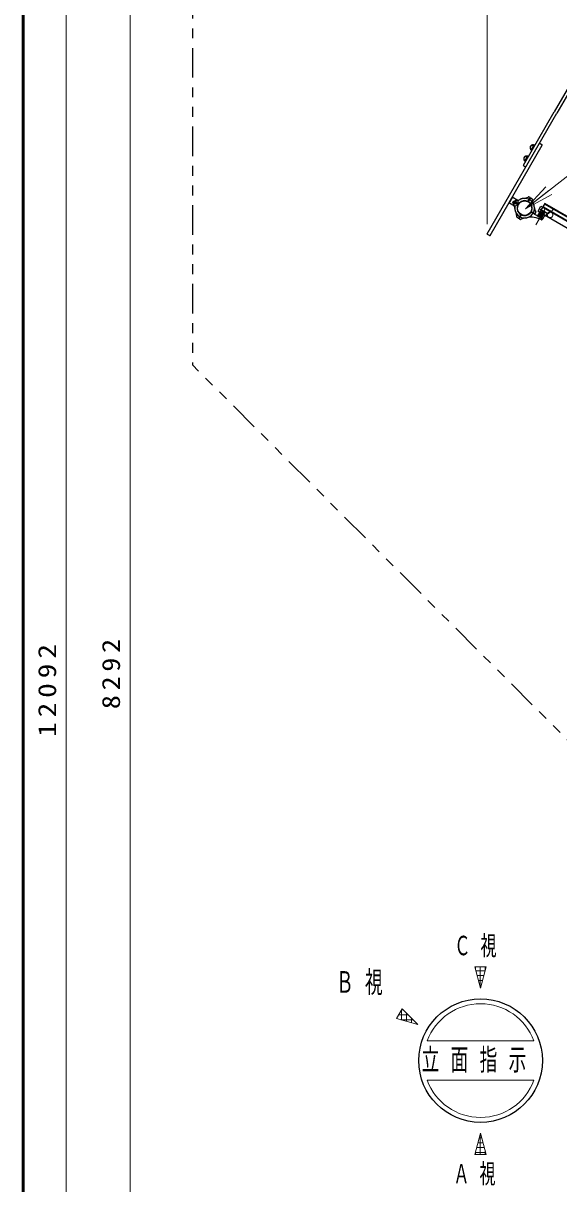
# Model space of a CAD drawing. Units: millimetres on the paper, scale 1:60. Extents: x -385 to 0, y -594 to 267.
# Drawn here: x -385 to -330.5, y 89.8 to 207.9 of the extents above; entities that cross this region are included whole.
import ezdxf

# ---------------------------------------------------------------- set-up
doc = ezdxf.new("R2010")
doc.units = ezdxf.units.MM
for name, pattern in [('USER1', [4.5, 2.5, -2]), ('USER2', [6, 3, -1, 1, -1]), ('USER3', [8, 3, -1, 1, -1, 1, -1])]:
    doc.linetypes.add(name, pattern=pattern)
for name, color, linetype, lineweight in [('1_60', 7, 'Continuous', 25), ('CLASS1', 7, 'Continuous', 25), ('NAKAMURA図枠', 7, 'Continuous', 13)]:
    doc.layers.add(name, color=color, linetype=linetype, lineweight=lineweight)
doc.styles.add('ＭＳ ゴシック', font='')
doc.styles.get('ＭＳ ゴシック').set_extended_font_data('MS Gothic')

msp = doc.modelspace()

# ---------------------------------------------------------------- linework, layer by layer
at = {"layer": '1_60', "lineweight": 13}
for p, q in [((-337.792, 187.45), (-337.792, 252.025)), ((-380.626, 39.484), (-380.626, 241.025)), ((-374.126, 72.817), (-374.126, 211.025)), ((-333.886, 189.03), (-311.673, 206.394)), ((-333.886, 189.03), (-331.83, 191.272)), ((-333.886, 189.03), (-331.523, 190.878)), ((-331.215, 190.484), (-333.886, 189.03))]:
    msp.add_line(p, q, dxfattribs=at)
at = {"layer": '1_60', "color": 2, "linetype": 'USER3'}
msp.add_line((-367.792, 221.38), (-367.792, 173.139), dxfattribs=at)
at = {"layer": '1_60'}
for p, q in [((-323.626, 211), (-330.706, 198.737)), ((-327.847, 204.324), (-330.98, 198.896)), ((-337.786, 186.475), (-330.706, 198.737)), ((-334.114, 193.468), (-330.98, 198.896)), ((-337.512, 186.316), (-332.219, 195.484)), ((-332.425, 195.66), (-332.237, 195.552)), ((-334.096, 193.399), (-333.908, 193.291)), ((-335.553, 189.603), (-335.219, 190.181)), ((-334.688, 189.874), (-335.265, 190.207)), ((-335.021, 189.297), (-335.599, 189.63)), ((-335.057, 189.669), (-335.028, 189.719)), ((-335.057, 189.669), (-335.028, 189.619)), ((-334.97, 189.719), (-335.028, 189.719)), ((-334.97, 189.619), (-335.028, 189.619)), ((-334.97, 189.719), (-334.941, 189.669)), ((-334.97, 189.619), (-334.941, 189.669)), ((-333.641, 190.023), (-333.639, 190.025)), ((-333.352, 189.856), (-333.351, 189.859)), ((-332.548, 188.242), (-332.23, 188.793)), ((-332.548, 188.242), (-332.533, 188.216)), ((-332.295, 188.079), (-332.533, 188.216)), ((-332.477, 188.201), (-332.159, 188.753)), ((-332.336, 188.119), (-332.018, 188.671)), ((-332.265, 188.079), (-332.295, 188.079)), ((-332.265, 188.079), (-331.947, 188.63)), ((-332.216, 188.841), (-332.232, 188.812)), ((-332.232, 188.812), (-331.929, 188.637)), ((-332.23, 188.793), (-332.2, 188.793)), ((-332.216, 188.841), (-331.913, 188.666)), ((-331.962, 188.656), (-332.2, 188.793)), ((-331.947, 188.63), (-331.962, 188.656)), ((-331.929, 188.637), (-331.913, 188.666)), ((-337.58, 186.298), (-337.768, 186.407))]:
    msp.add_line(p, q, dxfattribs=at)
at = {"layer": '1_60', "color": 2}
for p, q in [((-333.411, 195.127), (-333.278, 195.05)), ((-333.406, 195.162), (-333.261, 195.079)), ((-333.344, 195.088), (-333.274, 195.057)), ((-333.278, 195.05), (-333.053, 195.439)), ((-333.258, 194.951), (-332.958, 195.471)), ((-333.215, 195.494), (-333.07, 195.411)), ((-333.209, 195.17), (-333.151, 195.136)), ((-333.186, 195.516), (-333.053, 195.439)), ((-333.122, 195.32), (-333.064, 195.286)), ((-333.119, 195.478), (-333.057, 195.432)), ((-334.063, 193.998), (-333.929, 193.921)), ((-334.058, 194.034), (-333.913, 193.95)), ((-333.996, 193.96), (-333.925, 193.929)), ((-333.929, 193.921), (-333.704, 194.311)), ((-333.909, 193.823), (-333.609, 194.343)), ((-333.866, 194.366), (-333.721, 194.282)), ((-333.86, 194.041), (-333.802, 194.008)), ((-333.838, 194.388), (-333.704, 194.311)), ((-333.774, 194.191), (-333.716, 194.158)), ((-333.771, 194.349), (-333.709, 194.304)), ((-333.437, 190.16), (-333.552, 190.222)), ((-335.065, 189.638), (-335.122, 189.531)), ((-334.678, 189.455), (-335.019, 189.651)), ((-335.005, 189.741), (-334.936, 189.852)), ((-334.653, 189.498), (-334.994, 189.694)), ((-333.62, 189.774), (-333.423, 190.114)), ((-333.576, 189.749), (-333.38, 190.089)), ((-333.334, 190.101), (-333.222, 190.031)), ((-334.644, 188.07), (-334.755, 188.139)), ((-334.401, 188.421), (-334.597, 188.081)), ((-334.358, 188.396), (-334.554, 188.056)), ((-334.541, 188.01), (-334.425, 187.948)), ((-333.325, 188.673), (-332.191, 188.019)), ((-333.3, 188.717), (-332.96, 188.52)), ((-332.914, 188.534), (-332.857, 188.641)), ((-332.18, 187.972), (-332.228, 187.898))]:
    msp.add_line(p, q, dxfattribs=at)
at = {"layer": '1_60', "linetype": 'USER2', "lineweight": 13}
msp.add_line((-332.856, 187.382), (-331.947, 188.956), dxfattribs=at)
at = {"layer": '1_60', "color": 4}
for p, q in [((-331.929, 189.571), (-332.667, 188.293)), ((-312.755, 178.414), (-331.967, 189.506)), ((-312.718, 178.479), (-331.929, 189.571)), ((-331.101, 189.006), (-331.196, 188.841)), ((-332.667, 188.293), (-332.162, 188.001)), ((-332.629, 188.358), (-332.124, 188.066)), ((-332.112, 188.087), (-332.162, 188.001)), ((-331.284, 188.741), (-332.024, 188.187))]:
    msp.add_line(p, q, dxfattribs=at)
at = {"layer": '1_60', "color": 131}
for p, q in [((-332.626, 188.781), (-332.342, 189.272)), ((-332.342, 189.272), (-295.687, 168.109)), ((-332.626, 188.781), (-295.97, 167.618))]:
    msp.add_line(p, q, dxfattribs=at)
at = {"layer": '1_60', "color": 131, "linetype": 'USER1', "lineweight": 13}
for p, q in [((-332.362, 188.987), (-332.389, 188.941)), ((-332.389, 188.941), (-331.66, 188.52)), ((-332.362, 188.987), (-331.633, 188.566)), ((-331.633, 188.566), (-331.66, 188.52))]:
    msp.add_line(p, q, dxfattribs=at)
at = {"layer": '1_60', "color": 20}
msp.add_line((-332.082, 189.206), (-312.971, 178.173), dxfattribs=at)
at = {"layer": '1_60', "linetype": 'USER1', "lineweight": 13}
for p, q in [((-332.486, 188.189), (-332.153, 188.766)), ((-332.342, 188.106), (-332.009, 188.683))]:
    msp.add_line(p, q, dxfattribs=at)
at = {"layer": '1_60', "color": 2, "linetype": 'USER3', "lineweight": 13}
msp.add_line((-304.934, 110.281), (-367.792, 173.139), dxfattribs=at)
at = {"layer": '1_60', "color": 2}
for points in [[(-332.958, 195.471), (-332.997, 195.491), (-333.037, 195.505), (-333.079, 195.515), (-333.122, 195.52), (-333.164, 195.519), (-333.206, 195.513), (-333.245, 195.502), (-333.283, 195.486), (-333.317, 195.465), (-333.348, 195.44), (-333.374, 195.41), (-333.396, 195.378), (-333.413, 195.343), (-333.425, 195.305), (-333.432, 195.266), (-333.433, 195.226), (-333.428, 195.185), (-333.418, 195.145), (-333.402, 195.107), (-333.382, 195.07), (-333.357, 195.035), (-333.327, 195.003), (-333.294, 194.975), (-333.258, 194.951)], [(-333.215, 195.494), (-333.256, 195.48), (-333.294, 195.46), (-333.329, 195.435), (-333.358, 195.404), (-333.382, 195.37), (-333.4, 195.332), (-333.411, 195.291), (-333.416, 195.249), (-333.415, 195.206), (-333.406, 195.162)], [(-333.609, 194.343), (-333.648, 194.362), (-333.689, 194.377), (-333.731, 194.387), (-333.774, 194.391), (-333.816, 194.39), (-333.857, 194.384), (-333.897, 194.373), (-333.934, 194.357), (-333.968, 194.336), (-333.999, 194.311), (-334.026, 194.282), (-334.048, 194.249), (-334.065, 194.214), (-334.077, 194.177), (-334.083, 194.137), (-334.084, 194.097), (-334.079, 194.057), (-334.069, 194.017), (-334.054, 193.978), (-334.033, 193.941), (-334.008, 193.907), (-333.979, 193.875), (-333.946, 193.847), (-333.909, 193.823)], [(-333.866, 194.366), (-333.908, 194.352), (-333.946, 194.332), (-333.98, 194.306), (-334.009, 194.276), (-334.033, 194.241), (-334.051, 194.203), (-334.063, 194.163), (-334.068, 194.12), (-334.066, 194.077), (-334.058, 194.034)]]:
    msp.add_lwpolyline(points, dxfattribs=at)
msp.add_circle((-334.999, 189.669), 0.175, dxfattribs=at)
at = {"layer": '1_60'}
for centre, radius in [((-334.999, 189.669), 0.15), ((-334.999, 189.669), 0.0577), ((-333.988, 189.086), 0.743)]:
    msp.add_circle(centre, radius, dxfattribs=at)
at = {"layer": '1_60', "color": 150, "linetype": 'USER3', "lineweight": 13}
msp.add_circle((-333.989, 189.086), 0.743, dxfattribs=at)
at = {"layer": '1_60', "color": 131, "linetype": 'USER1', "lineweight": 13}
msp.add_circle((-331.401, 188.402), 0.283, dxfattribs=at)
at = {"layer": '1_60'}
for centre, radius, start, end in [((-332.45, 195.617), 0.05, 60, 150), ((-332.262, 195.509), 0.05, 330, 60), ((-334.071, 193.443), 0.05, 150, 240), ((-333.883, 193.334), 0.05, 240, 330), ((-335.071, 189.71), 0.417, 276.8699, 23.1301), ((-333.989, 189.085), 0.75, 64.27066, 150), ((-333.625, 190.017), 0.0167, 68.62693, 150), ((-333.989, 189.086), 1.017, 60, 68.62693), ((-333.989, 189.086), 1.017, 51.37307, 60), ((-333.365, 189.867), 0.0167, 330, 51.37307), ((-332.483, 188.273), 0.0724, 205.61587, 274.38414), ((-332.278, 188.384), 0.271, 222.41211, 257.58789), ((-332.271, 188.151), 0.0724, 205.61587, 274.38414), ((-332.225, 188.721), 0.0724, 25.61586, 94.38414), ((-332.217, 188.488), 0.271, 42.41211, 77.58789), ((-332.012, 188.599), 0.0724, 25.61586, 94.38414), ((-337.743, 186.45), 0.05, 150, 240), ((-337.555, 186.341), 0.05, 240, 330)]:
    msp.add_arc(centre, radius, start, end, dxfattribs=at)
at = {"layer": '1_60', "color": 2}
for centre, radius, start, end in [((-334.076, 190.916), 0.833, 272.72719, 302.54116), ((-333.583, 190.144), 0.0833, 62, 138.1784), ((-333.583, 190.144), 0.0833, 62, 122.54116), ((-333.452, 190.131), 0.0333, 330, 62), ((-335.048, 189.491), 0.0833, 152, 212.54116), ((-335.048, 189.491), 0.0833, 152, 212.54116), ((-335.821, 188.998), 0.833, 2.72719, 32.54116), ((-335.035, 189.622), 0.0333, 60, 152), ((-334.977, 189.723), 0.0333, 148, 240), ((-335.147, 189.225), 0.167, 353.1324, 26.84488), ((-333.989, 189.085), 1, 173.1324, 207.27281), ((-333.989, 189.086), 1, 182.72719, 240), ((-334.87, 189.799), 0.0833, 87.45884, 148), ((-334.83, 190.715), 0.833, 267.45884, 297.27281), ((-333.989, 189.085), 0.75, 150, 235.72934), ((-333.989, 189.086), 0.75, 154.27066, 240), ((-334.689, 190.019), 0.167, 273.15512, 306.8676), ((-334.695, 189.426), 0.0333, 334.27066, 60), ((-334.637, 189.527), 0.0333, 240, 325.72934), ((-333.989, 189.085), 0.75, 64.27066, 150), ((-333.989, 189.086), 0.75, 60, 145.72934), ((-333.989, 189.085), 1, 116.44269, 126.8676), ((-333.989, 189.086), 1, 60, 117.27281), ((-333.989, 189.085), 1, 92.72719, 116.44269), ((-333.649, 189.791), 0.0333, 244.27066, 330), ((-333.989, 189.086), 0.75, 334.27066, 60), ((-333.548, 189.733), 0.0333, 150, 235.72934), ((-333.989, 189.085), 0.75, 330, 55.72934), ((-333.989, 189.086), 1, 2.72719, 60), ((-333.351, 190.073), 0.0333, 58, 150), ((-333.275, 189.966), 0.0833, 357.45884, 58), ((-332.359, 189.925), 0.833, 177.45884, 207.27281), ((-333.989, 189.085), 1, 330, 27.2728), ((-332.158, 189.173), 0.833, 182.72719, 212.54116), ((-335.618, 188.245), 0.833, 357.45884, 27.2728), ((-334.702, 188.204), 0.0833, 177.45884, 238), ((-334.702, 188.204), 0.0833, 177.45884, 238), ((-334.626, 188.098), 0.0333, 238, 330), ((-334.525, 188.039), 0.0333, 150, 242), ((-333.989, 189.086), 1, 240, 282.21724), ((-334.395, 188.027), 0.0833, 242, 302.54116), ((-334.43, 188.438), 0.0333, 330, 55.72934), ((-333.989, 189.086), 0.75, 240, 325.72934), ((-334.329, 188.38), 0.0333, 64.27066, 150), ((-333.901, 187.254), 0.833, 92.72719, 122.54116), ((-333.989, 189.085), 0.75, 244.27066, 330), ((-333.989, 189.085), 1, 272.72719, 330), ((-333.319, 185.991), 2.167, 61.08415, 102.21724), ((-333.342, 188.645), 0.0333, 60, 145.72934), ((-333.284, 188.746), 0.0333, 154.27066, 240), ((-332.944, 188.549), 0.0333, 240, 332), ((-332.931, 188.68), 0.0833, 332, 32.54116), ((-332.256, 187.916), 0.0333, 241.08415, 327), ((-332.208, 187.99), 0.0333, 327, 60)]:
    msp.add_arc(centre, radius, start, end, dxfattribs=at)
at = {"layer": '1_60', "color": 20}
for centre, start, end in [((-332.057, 189.25), 150, 240), ((-331.948, 189.437), 60, 150)]:
    msp.add_arc(centre, 0.05, start, end, dxfattribs=at)
at = {"layer": '1_60', "color": 4}
for centre, start, end in [((-331.824, 187.92), 126.86054, 150), ((-331.484, 189.008), 306.86054, 330)]:
    msp.add_arc(centre, 0.333, start, end, dxfattribs=at)
at = {"layer": 'CLASS1', "lineweight": 13}
for p, q in [((-337.894, 111.892), (-339.052, 111.892)), ((-338.473, 109.732), (-339.052, 111.892)), ((-339, 111.699), (-339, 111.892)), ((-338.947, 111.5), (-337.999, 111.5)), ((-338.5, 109.833), (-338.5, 111.892)), ((-337.894, 111.892), (-338.473, 109.732)), ((-338, 111.497), (-338, 111.892)), ((-338.813, 111), (-338.133, 111)), ((-338.679, 110.5), (-338.267, 110.5)), ((-338.545, 110), (-338.401, 110)), ((-346.45, 107.621), (-347.029, 106.618)), ((-346.52, 107.5), (-346.33, 107.5)), ((-346.5, 106.477), (-346.5, 107.535)), ((-346.45, 107.621), (-344.869, 106.04)), ((-344.869, 106.04), (-347.029, 106.618)), ((-347, 106.611), (-347, 106.669)), ((-346.809, 107), (-345.83, 107)), ((-346.588, 106.5), (-345.33, 106.5)), ((-346, 106.343), (-346, 107.17)), ((-345.5, 106.209), (-345.5, 106.67)), ((-345, 106.075), (-345, 106.17)), ((-343.902, 104.347), (-333.044, 104.347)), ((-343.902, 100.347), (-333.044, 100.347)), ((-339.052, 92.801), (-338.473, 94.961)), ((-338.596, 94.5), (-338.349, 94.5)), ((-338.5, 92.801), (-338.5, 94.86)), ((-338.473, 94.961), (-337.894, 92.801)), ((-338.864, 93.5), (-338.081, 93.5)), ((-338.73, 94), (-338.215, 94)), ((-339.052, 92.801), (-337.894, 92.801)), ((-339, 92.801), (-339, 92.994)), ((-338.998, 93), (-337.947, 93)), ((-338, 92.801), (-338, 93.196))]:
    msp.add_line(p, q, dxfattribs=at)
at = {"layer": 'CLASS1'}
msp.add_circle((-338.473, 102.347), 6.286, dxfattribs=at)
at = {"layer": 'CLASS1', "lineweight": 13}
for start, end in [(20.22325, 159.77675), (200.22325, 339.77675)]:
    msp.add_arc((-338.473, 102.347), 5.786, start, end, dxfattribs=at)
at = {"layer": 'NAKAMURA図枠', "lineweight": 50}
msp.add_line((-385, 267), (-385, 0), dxfattribs=at)

# ---------------------------------------------------------------- texts
at = {"layer": '1_60', "char_height": 1.833, "attachment_point": 8, "rotation": 90, "style": 'ＭＳ ゴシック'}
for s, insert in [('\\T1.33;\\W1.2;12092', (-381.626, 140.254)), ('\\T1.33;\\W1.15;8292', (-375.126, 141.921))]:
    msp.add_mtext(s, dxfattribs=dict(at, insert=insert))
at = {"layer": 'CLASS1', "style": 'ＭＳ ゴシック'}
for s, insert, char_height, attachment_point in [('\\T1.64;\\W0.6;Ｃ視', (-338.473, 113.952), 1.979, 5), ('\\T1.64;\\W0.6;Ｂ視', (-353.181, 111.45), 2.199, 1), ('\\T1.64;\\W0.6;立面指示', (-344.473, 102.347), 2.199, 4), ('\\T1.64;\\W0.6;Ａ視', (-338.573, 90.741), 1.979, 5)]:
    msp.add_mtext(s, dxfattribs=dict(at, insert=insert, char_height=char_height, attachment_point=attachment_point))

doc.saveas('drawing.dxf')
